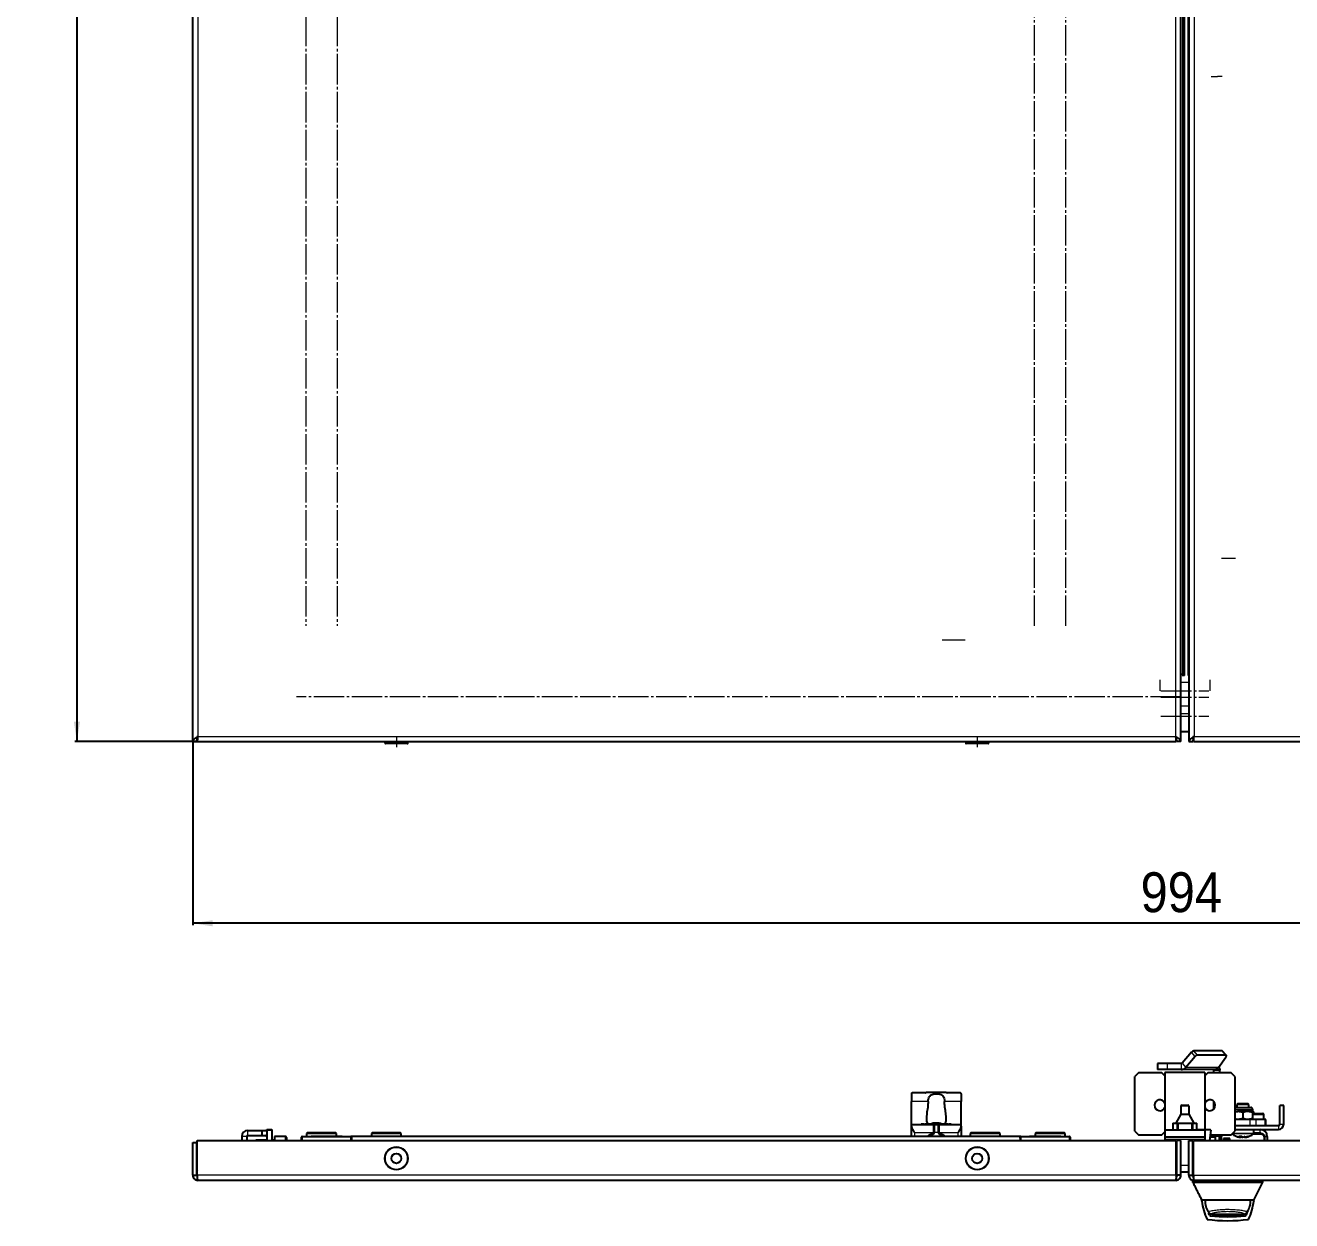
# Model space of a CAD drawing. Header units: millimetres. Extents: x -834 to 1639, y -465 to 1013.
# Drawn here: x 502 to 1136, y -465 to 134 of the extents above; entities that cross this region are included whole.
import ezdxf

# ---------------------------------------------------------------- set-up
doc = ezdxf.new("R2010")
doc.units = ezdxf.units.MM
doc.linetypes.add('SLD-Осевая', pattern=[19.05, 15.24, -1.27, 1.27, -1.27])
doc.linetypes.add('SLD-Сплошная', pattern=[0])
doc.layers.add('FORMAT', color=7, linetype='SLD-Сплошная')
doc.styles.add('SLDTEXTSTYLE0', font='GOTHICI.TTF', dxfattribs={"width": 0.913})
doc.styles.add('SLDTEXTSTYLE1', font='GOTHIC.TTF', dxfattribs={"width": 0.913})
doc.dimstyles.new('SLDDIMSTYLE0', dxfattribs={"dimtxt": 20, "dimasz": 10, "dimexe": 0, "dimexo": 0.0625, "dimgap": 5, "dimtad": 2, "dimdec": 1, "dimrnd": 1e-09, "dimzin": 12, "dimdsep": 46, "dimtxsty": 'SLDTEXTSTYLE0', "dimsah": 1, "dimcen": 0.09, "dimadec": 0, "dimazin": 3, "dimtfac": 1, "dimtofl": 0, "dimtmove": 0, "dimatfit": 3, "dimfxl": 0, "dimfrac": 2, "dimtolj": 1, "dimtzin": 12, "dimarcsym": 0})

# ---------------------------------------------------------------- blocks, each defined once
blk = doc.blocks.new('_D_1')
at = {"layer": 'FORMAT'}
for p, q in [((587.65, 729.85), (526.35, 729.85)), ((527.35, 729.85), (527.35, -225.15)), ((587.65, -225.15), (526.35, -225.15))]:
    blk.add_line(p, q, dxfattribs=at)
for points in [[(527.35, 729.85), (525.82, 719.85), (528.89, 719.85)], [(527.35, -225.15), (528.89, -215.15), (525.82, -215.15)]]:
    blk.add_solid(points, dxfattribs=at)
at = {"layer": 'FORMAT', "insert": (501.81, 230.19), "char_height": 20, "attachment_point": 1, "rotation": 90, "style": 'SLDTEXTSTYLE1'}
blk.add_mtext('955', dxfattribs=at)
blk = doc.blocks.new('_D_2')
at = {"layer": 'FORMAT'}
for p, q in [((585.36, -225.16), (585.36, -317.15)), ((1579.36, -225.16), (1579.36, -317.15)), ((1579.36, -316.15), (585.36, -316.15))]:
    blk.add_line(p, q, dxfattribs=at)
for points in [[(585.36, -316.15), (595.36, -317.69), (595.36, -314.61)], [(1579.36, -316.15), (1569.36, -314.61), (1569.36, -317.69)]]:
    blk.add_solid(points, dxfattribs=at)
at = {"layer": 'FORMAT', "insert": (1060.19, -290.6), "char_height": 20, "attachment_point": 1, "style": 'SLDTEXTSTYLE1'}
blk.add_mtext('994', dxfattribs=at)

msp = doc.modelspace()

# ---------------------------------------------------------------- linework, layer by layer
at = {"color": 7, "linetype": 'SLD-Сплошная', "lineweight": 25}
for p, q in [((585.36, -225.15), (585.36, 729.85)), ((1080.36, -225.15), (1080.36, 729.85)), ((1084.36, 729.85), (1084.36, -225.15)), ((1080.36, -187.35), (1080.49, -187.35)), ((1080.36, -191.35), (1080.9, -191.35)), ((1080.36, -220.15), (1084.36, -220.15)), ((585.36, -225.15), (587.36, -225.15)), ((587.66, -225.15), (587.66, -223.44)), ((587.66, -225.15), (1078.06, -225.15)), ((681.61, -225.15), (681.61, -225.9)), ((692.86, -226.15), (681.86, -226.15)), ((693.11, -225.9), (693.11, -225.15)), ((972.61, -225.15), (972.61, -225.9)), ((975.35, -226.15), (972.86, -226.15)), ((983.86, -226.15), (975.35, -226.15)), ((984.11, -225.9), (984.11, -225.15)), ((1078.06, -223.43), (1078.06, -225.15)), ((1080.36, -225.15), (1078.36, -225.15)), ((1084.36, -225.15), (1086.36, -225.15)), ((1086.66, -225.15), (1086.66, -223.44)), ((1086.66, -225.15), (1577.06, -225.15)), ((1100.96, -380.08), (1086.82, -380.08)), ((1103.08, -382.31), (1101.25, -380.18)), ((1068.64, -386.46), (1068.64, -389.46)), ((1073.64, -386.46), (1068.64, -386.46)), ((1080.58, -386.46), (1073.64, -386.46)), ((1085.71, -380.79), (1080.95, -386.29)), ((1087.55, -382.91), (1082.79, -388.41)), ((1102.8, -382.2), (1088.66, -382.2)), ((1099.25, -388.41), (1102.83, -383.29)), ((1059.36, -390.85), (1057.36, -392.85)), ((1057.36, -420.35), (1057.36, -392.85)), ((1059.36, -390.85), (1070.61, -390.85)), ((1073.64, -389.46), (1068.64, -389.46)), ((1072.36, -392.6), (1070.61, -390.85)), ((1092.36, -390.85), (1072.36, -390.85)), ((1072.36, -390.85), (1072.36, -419.85)), ((1080.58, -389.46), (1073.64, -389.46)), ((1097.11, -389.46), (1080.58, -389.46)), ((1092.36, -390.85), (1092.36, -419.45)), ((1094.11, -390.85), (1092.36, -392.6)), ((1094.11, -390.85), (1105.36, -390.85)), ((1099.86, -389.76), (1096.86, -389.76)), ((1096.86, -390.85), (1096.86, -389.76)), ((1099.86, -390.85), (1099.86, -389.76)), ((1107.36, -392.85), (1105.36, -390.85)), ((1107.36, -392.85), (1107.36, -420.35)), ((945.36, -401.61), (945.36, -405.45)), ((945.36, -416.95), (945.36, -405.45)), ((952.38, -401.05), (946.86, -401.05)), ((953.27, -401), (952.74, -401.01)), ((962.46, -400.95), (953.27, -400.95)), ((962.97, -401.01), (962.46, -400.99)), ((968.86, -401.05), (963.34, -401.05)), ((970.36, -401.61), (970.36, -405.45)), ((970.36, -416.95), (970.36, -405.45)), ((1096.86, -406.09), (1096.86, -405.46)), ((1080.35, -411.85), (1077.86, -416.35)), ((1080.35, -407.85), (1080.35, -411.85)), ((1080.35, -411.85), (1084.36, -411.85)), ((1080.85, -407.35), (1083.86, -407.35)), ((1084.36, -407.85), (1084.36, -411.85)), ((1084.36, -411.85), (1086.86, -416.35)), ((1096.86, -406.09), (1097.31, -406.09)), ((1096.86, -409.23), (1096.86, -406.09)), ((1107.39, -408.45), (1107.36, -408.45)), ((1107.36, -410.45), (1108.96, -410.45)), ((1107.39, -408.45), (1115.33, -408.45)), ((1108.86, -406.45), (1108.36, -406.95)), ((1108.36, -406.95), (1108.36, -408.45)), ((1114.1, -406.95), (1108.36, -406.95)), ((1108.86, -406.45), (1113.65, -406.45)), ((1111.5, -410.89), (1108.96, -410.45)), ((1113.96, -410.45), (1108.96, -410.45)), ((1111.5, -414), (1111.5, -410.89)), ((1113.65, -406.45), (1113.86, -406.45)), ((1114.36, -406.95), (1113.86, -406.45)), ((1116.43, -410.89), (1113.96, -410.45)), ((1116.36, -410.45), (1113.96, -410.45)), ((1114.36, -406.95), (1114.1, -406.95)), ((1114.36, -408.45), (1114.36, -406.95)), ((1116.36, -410.45), (1116.36, -409.48)), ((1116.36, -410.45), (1116.36, -410.45)), ((1117.11, -410.88), (1116.36, -410.45)), ((1116.43, -414), (1116.43, -410.89)), ((1116.43, -411.45), (1121.26, -411.45)), ((1117.13, -411.45), (1117.13, -410.89)), ((1121.86, -414.45), (1121.86, -412.05)), ((1129.86, -416.85), (1129.86, -407.45)), ((1131.86, -407.45), (1129.86, -407.45)), ((1131.86, -416.85), (1131.86, -407.45)), ((945.36, -417.82), (945.36, -416.95)), ((945.36, -416.95), (958.86, -416.95)), ((945.36, -422.95), (945.36, -417.82)), ((950.24, -416.85), (950.24, -416.95)), ((950.38, -416.85), (950.38, -416.95)), ((950.5, -416.85), (950.5, -416.95)), ((951.31, -416.85), (950.5, -416.85)), ((951.31, -416.85), (951.31, -416.95)), ((951.46, -416.85), (951.46, -416.95)), ((951.58, -416.85), (951.58, -416.95)), ((951.91, -416.85), (951.91, -416.95)), ((952.1, -416.85), (952.1, -416.95)), ((952.63, -416.85), (952.63, -416.95)), ((953.01, -412.73), (953.01, -415.32)), ((953.11, -416.85), (953.11, -416.95)), ((953.28, -416.85), (953.28, -416.95)), ((953.74, -416.85), (953.74, -416.95)), ((953.88, -416.85), (953.88, -416.95)), ((954, -416.85), (954, -416.95)), ((954.31, -416.85), (954.31, -416.95)), ((955.59, -416.85), (954.47, -416.85)), ((955.59, -416.85), (955.59, -416.95)), ((955.73, -416.85), (955.73, -416.95)), ((955.92, -416.85), (955.92, -416.95)), ((955.93, -416.85), (955.93, -416.95)), ((956.52, -416.85), (955.93, -416.85)), ((956.35, -416.44), (956.35, -416.39)), ((956.52, -416.85), (956.52, -416.95)), ((957.42, -416.85), (956.85, -416.85)), ((956.86, -420.95), (956.86, -416.95)), ((956.86, -416.95), (958.86, -416.95)), ((956.91, -416.35), (956.91, -416.32)), ((957.42, -416.85), (957.42, -416.95)), ((957.43, -416.85), (957.43, -416.95)), ((957.43, -416.85), (957.61, -416.85)), ((957.61, -416.85), (957.61, -416.85)), ((957.61, -416.85), (957.61, -416.95)), ((957.63, -416.85), (957.63, -416.95)), ((957.78, -416.85), (957.78, -416.95)), ((958.58, -416.85), (957.78, -416.85)), ((958.36, -416.62), (958.38, -416.32)), ((958.58, -416.62), (958.61, -416.39)), ((958.58, -416.85), (958.58, -416.95)), ((958.72, -416.85), (958.72, -416.95)), ((958.84, -416.85), (958.84, -416.95)), ((958.84, -416.88), (959.13, -416.87)), ((958.86, -416.95), (958.86, -420.95)), ((959.27, -416.85), (959.27, -416.95)), ((959.36, -416.95), (970.36, -416.95)), ((959.39, -416.85), (959.39, -416.95)), ((959.76, -416.85), (959.76, -416.95)), ((960.02, -416.85), (960.02, -416.95)), ((960.14, -416.85), (960.14, -416.95)), ((960.28, -416.85), (960.28, -416.95)), ((960.4, -416.85), (960.4, -416.95)), ((960.83, -416.85), (960.83, -416.95)), ((960.86, -416.85), (960.83, -416.85)), ((960.87, -416.85), (960.87, -416.95)), ((960.9, -416.85), (960.9, -416.95)), ((961.07, -416.85), (961.07, -416.95)), ((961.41, -416.85), (961.41, -416.95)), ((961.9, -416.85), (961.9, -416.95)), ((962.1, -416.85), (962.1, -416.95)), ((962.44, -416.85), (962.44, -416.95)), ((962.6, -416.85), (962.6, -416.95)), ((963.66, -416.85), (962.6, -416.85)), ((962.71, -415.32), (962.71, -412.73)), ((963.66, -416.85), (963.66, -416.95)), ((963.97, -416.85), (963.97, -416.95)), ((964.14, -416.85), (964.14, -416.95)), ((964.51, -416.85), (964.51, -416.95)), ((965.27, -416.85), (964.51, -416.85)), ((965.27, -416.85), (965.27, -416.95)), ((970.36, -417.82), (970.36, -416.95)), ((970.36, -417.82), (970.36, -422.95)), ((1076.36, -416.35), (1076.36, -419.85)), ((1076.36, -416.35), (1077.86, -416.35)), ((1077.86, -416.35), (1086.86, -416.35)), ((1078.86, -416.35), (1078.86, -419.85)), ((1085.86, -416.35), (1085.86, -419.85)), ((1086.86, -416.35), (1088.36, -416.35)), ((1088.36, -419.85), (1088.36, -416.35)), ((1115.05, -414.45), (1107.36, -414.45)), ((1107.36, -417.45), (1129.26, -417.45)), ((1111.5, -414), (1108.96, -414.45)), ((1116.43, -414), (1113.96, -414.45)), ((1118.13, -414.45), (1115.05, -414.45)), ((1116.36, -414.45), (1116.36, -414.45)), ((1122.59, -414.45), (1118.13, -414.45)), ((1122.86, -414.45), (1122.59, -414.45)), ((1122.86, -417.45), (1122.86, -414.45)), ((587.66, -442.35), (587.66, -424.95)), ((587.66, -424.95), (1078.06, -424.95)), ((609.91, -422.9), (609.91, -424.95)), ((612.41, -422.9), (612.41, -424.95)), ((612.91, -419.9), (619.91, -419.9)), ((612.91, -422.4), (619.91, -422.4)), ((616.96, -424.9), (616.91, -424.95)), ((622.41, -424.9), (616.96, -424.9)), ((616.96, -424.9), (616.96, -424.95)), ((619.91, -419.9), (619.91, -422.4)), ((619.91, -419.9), (621.91, -419.9)), ((619.91, -422.4), (621.91, -422.4)), ((622.41, -419.94), (621.91, -419.9)), ((622.41, -419.4), (624.91, -419.4)), ((622.41, -419.9), (622.41, -419.4)), ((622.41, -419.9), (622.41, -424.95)), ((624.91, -419.4), (624.91, -419.9)), ((624.91, -419.9), (624.91, -424.95)), ((626.16, -424.9), (624.91, -424.9)), ((631.81, -422.9), (626.41, -422.9)), ((626.41, -422.9), (626.41, -424.95)), ((632.41, -423.5), (632.41, -424.95)), ((639.86, -424.95), (639.86, -423.25)), ((640.16, -422.95), (664.56, -422.95)), ((642.86, -420.95), (642.36, -421.45)), ((642.36, -421.45), (642.36, -422.95)), ((657.36, -421.45), (642.36, -421.45)), ((642.86, -420.95), (656.86, -420.95)), ((644.72, -422.75), (644.72, -422.95)), ((648.53, -422.75), (648.53, -422.95)), ((648.53, -422.75), (649.33, -422.75)), ((649.33, -422.75), (649.33, -422.95)), ((649.33, -422.75), (651.2, -422.75)), ((650.66, -422.75), (650.66, -422.72)), ((651.2, -422.75), (651.2, -422.95)), ((651.2, -422.75), (652.25, -422.75)), ((652.25, -422.75), (652.25, -422.95)), ((652.25, -422.75), (653.65, -422.75)), ((653.82, -422.72), (653.82, -422.95)), ((653.91, -422.75), (653.91, -422.95)), ((653.91, -422.75), (655.26, -422.75)), ((655.26, -422.75), (655.26, -422.95)), ((655.26, -422.75), (657.25, -422.75)), ((657.36, -421.45), (656.86, -420.95)), ((657.25, -422.75), (657.25, -422.95)), ((657.25, -422.75), (660.21, -422.75)), ((657.36, -422.75), (657.36, -421.45)), ((660.21, -422.75), (660.21, -422.95)), ((999.86, -422.95), (664.86, -422.95)), ((664.86, -422.95), (664.86, -423.25)), ((664.86, -423.25), (664.86, -423.89)), ((664.86, -423.89), (664.86, -424.95)), ((675.36, -420.95), (674.86, -421.45)), ((674.86, -421.45), (674.86, -422.95)), ((689.86, -421.45), (674.86, -421.45)), ((675.36, -420.95), (689.36, -420.95)), ((689.86, -421.45), (689.36, -420.95)), ((689.86, -422.95), (689.86, -421.45)), ((956.86, -420.95), (956.86, -420.98)), ((958.86, -420.98), (958.86, -420.95)), ((975.36, -420.95), (974.86, -421.45)), ((974.86, -421.45), (974.86, -422.95)), ((989.86, -421.45), (974.86, -421.45)), ((975.36, -420.95), (989.36, -420.95)), ((989.86, -421.45), (989.36, -420.95)), ((989.86, -422.95), (989.86, -421.45)), ((999.86, -422.95), (999.86, -423.25)), ((999.86, -423.89), (999.86, -423.25)), ((999.86, -423.89), (999.86, -424.95)), ((1000.16, -422.95), (1024.56, -422.95)), ((1004.51, -422.75), (1004.51, -422.95)), ((1004.51, -422.75), (1004.86, -422.75)), ((1004.86, -422.75), (1004.86, -422.95)), ((1004.86, -422.75), (1005.11, -422.75)), ((1005.11, -422.75), (1005.11, -422.95)), ((1005.11, -422.75), (1005.22, -422.75)), ((1005.22, -422.75), (1005.22, -422.95)), ((1006.25, -422.75), (1006.25, -422.95)), ((1006.25, -422.75), (1006.92, -422.75)), ((1006.92, -422.75), (1006.92, -422.95)), ((1006.92, -422.75), (1007.26, -422.75)), ((1007.26, -422.75), (1007.26, -422.95)), ((1007.86, -420.95), (1007.36, -421.45)), ((1007.36, -421.45), (1007.36, -422.75)), ((1022.36, -421.45), (1007.36, -421.45)), ((1007.86, -420.95), (1021.86, -420.95)), ((1010.57, -422.95), (1010.57, -422.72)), ((1010.71, -422.75), (1011.49, -422.75)), ((1011.49, -422.75), (1011.49, -422.95)), ((1011.49, -422.75), (1012.28, -422.75)), ((1012.28, -422.75), (1012.28, -422.95)), ((1012.28, -422.75), (1012.77, -422.75)), ((1012.77, -422.75), (1012.77, -422.95)), ((1012.77, -422.75), (1014.16, -422.75)), ((1013.8, -422.72), (1013.8, -422.75)), ((1014.16, -422.75), (1014.16, -422.95)), ((1014.16, -422.75), (1015.21, -422.75)), ((1015.21, -422.75), (1015.21, -422.95)), ((1016.25, -422.75), (1016.25, -422.95)), ((1016.25, -422.75), (1018.22, -422.75)), ((1018.22, -422.75), (1018.22, -422.95)), ((1018.22, -422.75), (1020.21, -422.75)), ((1020.21, -422.75), (1020.21, -422.95)), ((1022.36, -421.45), (1021.86, -420.95)), ((1022.36, -422.95), (1022.36, -421.45)), ((1024.86, -423.25), (1024.86, -424.95)), ((1057.36, -420.35), (1059.36, -422.35)), ((1070.61, -422.35), (1059.36, -422.35)), ((1070.61, -422.35), (1072.36, -420.6)), ((1092.36, -419.85), (1072.36, -419.85)), ((1072.36, -419.85), (1072.36, -423.35)), ((1092.36, -423.35), (1072.36, -423.35)), ((1072.36, -423.35), (1072.36, -424.43)), ((1072.36, -424.43), (1072.36, -424.95)), ((1078.06, -442.35), (1078.06, -424.95)), ((1080.36, -424.95), (1078.36, -424.95)), ((1078.36, -442.35), (1078.36, -424.95)), ((1080.36, -442.35), (1080.36, -424.95)), ((1084.36, -442.35), (1084.36, -424.95)), ((1084.36, -424.95), (1086.36, -424.95)), ((1086.36, -442.35), (1086.36, -424.95)), ((1086.66, -442.35), (1086.66, -424.95)), ((1086.66, -424.95), (1577.06, -424.95)), ((1088.36, -419.45), (1094.99, -419.45)), ((1092.36, -419.85), (1092.36, -423.35)), ((1092.36, -423.35), (1092.36, -424.43)), ((1092.36, -424.43), (1092.36, -424.95)), ((1095.42, -419.88), (1094.69, -424.95)), ((1097.66, -423.35), (1094.92, -423.35)), ((1095.42, -419.88), (1094.99, -419.45)), ((1105.36, -422.35), (1095.07, -422.35)), ((1097.73, -422.35), (1097.66, -423.05)), ((1097.66, -424.95), (1097.66, -423.05)), ((1099.66, -424.95), (1099.66, -423.05)), ((1100.36, -423.35), (1099.66, -423.35)), ((1100.36, -423.35), (1100.36, -424.85)), ((1101.76, -423.9), (1101.76, -424.85)), ((1104.96, -423.9), (1101.76, -423.9)), ((1101.76, -424.65), (1104.96, -424.65)), ((1104.96, -424.85), (1104.96, -423.9)), ((1105.36, -422.35), (1107.36, -420.35)), ((1107.36, -419.45), (1129.26, -419.45)), ((1110.01, -423.3), (1110.01, -423.34)), ((1110.3, -422.89), (1110.3, -423.34)), ((1110.3, -423.34), (1110.3, -422.89)), ((1110.47, -423.34), (1110.3, -423.31)), ((1110.47, -422.89), (1110.47, -423.34)), ((1110.51, -423.34), (1110.51, -422.88)), ((1111.27, -423.26), (1111.27, -423.34)), ((1111.3, -423.28), (1111.3, -423.34)), ((1111.36, -423.31), (1111.3, -423.34)), ((1112.21, -423.34), (1112.21, -423.02)), ((1112.42, -423.34), (1112.42, -423.31)), ((1112.71, -423.25), (1112.71, -423.34)), ((1112.74, -423.24), (1112.74, -423.34)), ((1120.36, -421.35), (1116.82, -421.35)), ((1116.86, -421.45), (1116.86, -419.45)), ((1122.36, -424.95), (1122.36, -423.35)), ((1123.66, -423.05), (1123.66, -424.95)), ((585.36, -425.95), (587.36, -425.95)), ((585.36, -442.35), (585.36, -425.95)), ((587.36, -442.35), (587.36, -425.95)), ((585.36, -442.35), (587.36, -442.35)), ((1078.36, -440.85), (1078.06, -440.85)), ((1080.36, -442.35), (1078.36, -442.35)), ((1078.36, -442.52), (1078.36, -442.95)), ((1084.36, -440.85), (1080.36, -440.85)), ((1084.36, -442.35), (1086.36, -442.35)), ((1086.36, -442.95), (1086.36, -442.35)), ((1077.76, -444.95), (587.96, -444.95)), ((1086.36, -445.95), (1086.36, -444.95)), ((1086.96, -444.95), (1086.36, -444.95)), ((1576.76, -444.95), (1086.96, -444.95)), ((1115.86, -445.95), (1091.86, -445.95)), ((1116.86, -454.95), (1121.39, -445.89)), ((1121.36, -445.95), (1121.36, -444.95)), ((1093.26, -454.95), (1090.86, -454.95)), ((1090.9, -454.95), (1090.9, -455.15)), ((1114.46, -454.95), (1093.26, -454.95)), ((1116.86, -454.95), (1114.46, -454.95)), ((1116.82, -455.15), (1116.82, -454.95)), ((1098.03, -461.93), (1109.62, -461.93)), ((1098.03, -461.93), (1098.18, -461.93))]:
    msp.add_line(p, q, dxfattribs=at)
at = {"color": 7, "linetype": 'SLD-Сплошная', "lineweight": 18}
for p, q in [((587.96, 727.25), (587.96, -222.55)), ((1077.76, -222.55), (1077.76, 727.25)), ((1081.37, -192.28), (1081.37, 696.18)), ((1081.84, 696.2), (1081.84, -192.3)), ((1082.41, -191.96), (1082.41, 695.87)), ((1083.76, 695.87), (1083.76, -191.96)), ((1086.96, 173.51), (1086.96, -222.55)), ((1080.36, -195.33), (1084.36, -195.33)), ((1080.36, -199.66), (1084.36, -199.66)), ((1080.36, -202.88), (1084.36, -202.88)), ((1080.36, -207.21), (1084.36, -207.21)), ((1080.36, -210.98), (1084.36, -210.98)), ((1080.36, -212.42), (1084.36, -212.42)), ((587.96, -222.55), (1077.76, -222.55)), ((681.61, -225.9), (693.11, -225.9)), ((972.61, -225.9), (975.21, -225.9)), ((975.21, -225.9), (984.11, -225.9)), ((1086.96, -222.55), (1576.76, -222.55)), ((1088.66, -382.2), (1086.82, -380.08)), ((1102.8, -382.2), (1100.96, -380.08)), ((1073.64, -389.46), (1073.64, -386.46)), ((1080.58, -386.46), (1080.58, -389.46)), ((1080.95, -386.29), (1082.79, -388.41)), ((1087.55, -382.91), (1085.71, -380.79)), ((1099.25, -388.41), (1082.79, -388.41)), ((953.77, -405.45), (945.36, -405.45)), ((970.36, -405.45), (961.95, -405.45)), ((1084.36, -407.85), (1080.35, -407.85)), ((1107.36, -409.48), (1116.36, -409.48)), ((1121.86, -412.05), (1116.43, -412.05)), ((954.47, -416.85), (954.47, -416.95)), ((956.36, -420.95), (956.36, -416.95)), ((959.36, -416.95), (959.36, -420.95)), ((1078.36, -416.35), (1078.36, -419.85)), ((1086.36, -416.35), (1086.36, -419.85)), ((1115.05, -417.45), (1115.05, -414.45)), ((1118.13, -417.45), (1118.13, -414.45)), ((1122.59, -417.45), (1122.59, -414.45)), ((1129.26, -417.45), (1129.26, -419.45)), ((1129.86, -416.85), (1131.86, -416.85)), ((612.41, -422.9), (609.91, -422.9)), ((612.91, -422.4), (612.91, -419.9)), ((624.91, -419.9), (622.41, -419.9)), ((626.16, -424.95), (626.16, -424.9)), ((631.81, -424.95), (631.81, -422.9)), ((640.16, -423.25), (639.86, -423.25)), ((640.16, -422.95), (640.16, -423.25)), ((664.56, -423.25), (640.16, -423.25)), ((640.16, -423.25), (640.16, -424.95)), ((645.95, -422.75), (645.95, -422.95)), ((664.56, -422.95), (664.56, -423.25)), ((664.86, -423.25), (664.56, -423.25)), ((664.56, -424.95), (664.56, -423.25)), ((946.86, -420.95), (956.36, -420.95)), ((946.86, -420.95), (946.86, -422.95)), ((956, -421.46), (956.14, -421.94)), ((956.36, -420.98), (956.36, -420.95)), ((956.36, -420.95), (956.86, -420.95)), ((956.36, -420.98), (956.86, -420.98)), ((958.86, -420.95), (956.86, -420.95)), ((958.86, -420.95), (959.36, -420.95)), ((958.86, -420.98), (959.36, -420.98)), ((959.36, -420.95), (959.36, -420.98)), ((959.36, -420.95), (968.86, -420.95)), ((959.58, -421.94), (959.72, -421.46)), ((968.86, -422.95), (968.86, -420.95)), ((1000.16, -423.25), (999.86, -423.25)), ((1000.16, -423.25), (1000.16, -422.95)), ((1000.16, -423.25), (1000.16, -424.95)), ((1024.56, -423.25), (1000.16, -423.25)), ((1008.99, -422.75), (1008.99, -422.95)), ((1024.56, -422.95), (1024.56, -423.25)), ((1024.86, -423.25), (1024.56, -423.25)), ((1024.56, -424.95), (1024.56, -423.25)), ((1092.36, -424.43), (1072.36, -424.43)), ((1094.98, -422.95), (1097.66, -422.95)), ((1099.66, -423.05), (1097.66, -423.05)), ((1099.66, -422.95), (1100.44, -422.95)), ((1100.86, -424.95), (1100.86, -423.35)), ((1105.86, -421.85), (1106.55, -421.85)), ((1116.3, -421.65), (1106.06, -421.65)), ((1116.39, -421.45), (1106.26, -421.45)), ((1116.18, -421.85), (1120.36, -421.85)), ((1116.76, -421.65), (1116.3, -421.65)), ((1116.86, -421.45), (1116.39, -421.45)), ((1120.06, -421.45), (1120.06, -419.45)), ((1121.86, -423.35), (1121.86, -424.95)), ((1122.3, -423.05), (1123.66, -423.05)), ((1078.36, -437.59), (1078.06, -437.59)), ((1084.36, -437.59), (1080.36, -437.59)), ((1078.06, -442.35), (587.66, -442.35)), ((1086.66, -442.35), (1577.06, -442.35)), ((1091.86, -445.95), (1091.86, -444.95)), ((1115.86, -445.95), (1115.86, -444.95))]:
    msp.add_line(p, q, dxfattribs=at)
at = {"color": 7, "linetype": 'SLD-Сплошная', "lineweight": 25, "flags": 128}
for points in [[(1102.83, -383.29), (1102.97, -383.06), (1103.07, -382.85), (1103.14, -382.67), (1103.15, -382.51), (1103.13, -382.38), (1103.06, -382.28), (1102.95, -382.22), (1102.8, -382.2)], [(1112.71, -423.3), (1112.7, -423.3), (1112.42, -423.34)], [(587.66, -430.93), (587.5, -431.2), (587.36, -431.45)], [(587.36, -435.45), (587.53, -433.83), (587.66, -433.35)], [(587.66, -437.55), (587.53, -437.06), (587.36, -435.45)], [(587.36, -439.45), (587.5, -439.7), (587.66, -439.96)], [(1094.74, -462.38), (1094.38, -461.48), (1094.28, -461.21)], [(1113.55, -460.89), (1113.34, -461.48), (1112.98, -462.38)]]:
    msp.add_lwpolyline(points, dxfattribs=at)
at = {"color": 7, "linetype": 'SLD-Сплошная', "lineweight": 18, "flags": 128}
for points in [[(587.66, -431.52), (587.37, -432.11), (587.36, -432.13)], [(587.36, -438.76), (587.37, -438.78), (587.66, -439.37)]]:
    msp.add_lwpolyline(points, dxfattribs=at)
at = {"color": 7, "linetype": 'SLD-Сплошная', "lineweight": 25}
for centre, radius in [((687.36, -433.95), 5.75), ((978.36, -433.95), 5.75), ((687.36, -433.95), 2.5), ((978.36, -433.95), 2.5)]:
    msp.add_circle(centre, radius, dxfattribs=at)
at = {"color": 7, "linetype": 'SLD-Сплошная', "lineweight": 18}
for centre in [(687.36, -433.95), (978.36, -433.95)]:
    msp.add_circle(centre, 5.5, dxfattribs=at)
at = {"color": 7, "linetype": 'SLD-Сплошная', "lineweight": 25}
for centre, radius, start, end in [((681.86, -225.9), 0.25, 180, 270), ((692.86, -225.9), 0.25, 270, 0), ((972.86, -225.9), 0.25, 180, 270), ((983.86, -225.9), 0.25, 270, 0), ((1087.24, -381.96), 1.93, 102.48392, 142.40224), ((1101, -380.43), 0.349, 43.92833, 95.92878), ((1080.57, -385.97), 0.488, 270.87936, 320.24354), ((1089.08, -384.09), 1.93, 102.48392, 142.40224), ((1080.54, -386.54), 2.93, 270.87936, 320.24354), ((1069.86, -407.35), 2.75, 24.61998, 335.38002), ((1094.86, -407.35), 2.75, 204.61998, 155.38002), ((1080.85, -407.85), 0.5, 90, 180), ((1083.86, -407.85), 0.5, 0, 90), ((1115.33, -409.48), 1.03, 0, 90), ((1121.26, -412.05), 0.6, 0, 90), ((957.86, -424.25), 8, 100.36105, 108.44798), ((957.86, -424.2), 7.96, 100.89077, 108.04758), ((955.55, -417.25), 0.629, 75.56061, 104.43939), ((957.93, -422.66), 6.42, 102.43439, 110.29863), ((957.1, -420.1), 3.79, 92.89181, 101.41741), ((957.61, -423.86), 7.54, 92.0538, 98.08286), ((956.83, -416.84), 0.529, 72.04531, 81.62058), ((957.13, -420.67), 4.35, 79.33098, 87.2142), ((958.59, -420.67), 4.35, 92.7858, 100.66902), ((954.61, -417.37), 3.47, 12.23422, 16.46564), ((958.53, -423.88), 7.26, 85.75775, 94.24225), ((958.11, -423.87), 7.56, 85.34019, 87.94363), ((958.9, -416.91), 0.598, 99.01037, 119.47613), ((957.74, -418.57), 2.34, 55.39631, 68.27823), ((958.62, -420.1), 3.79, 78.58259, 87.10819), ((957.86, -424.25), 8, 70.1778, 79.63895), ((1129.26, -416.85), 2.6, 270, 360), ((1129.26, -416.85), 0.6, 270, 0), ((612.91, -422.9), 3, 90, 180), ((612.91, -422.9), 0.5, 90, 180), ((621.91, -422.9), 0.5, 0, 90), ((626.16, -424.65), 0.25, 270, 0), ((631.81, -423.5), 0.6, 0, 90), ((640.16, -423.25), 0.3, 90, 180), ((664.56, -423.25), 0.3, 0, 90), ((957.86, -427.95), 6.25, 106.01339, 126.8699), ((955.86, -420.98), 1, 286.01339, 0), ((959.86, -420.98), 1, 180, 253.98661), ((957.86, -427.95), 6.25, 53.1301, 73.98661), ((1000.16, -423.25), 0.3, 90, 180), ((1024.56, -423.25), 0.3, 0, 90), ((1101.26, -423.05), 1.6, 154.05552, 180), ((1111.36, -414.45), 9, 233.1301, 260.06184), ((1111.48, -414.72), 8.7, 247.04384, 262.19579), ((1111.07, -416.66), 6.77, 243.84337, 260.92447), ((1110.11, -415.82), 7.07, 264.24699, 275.75301), ((1111.13, -420.69), 2.78, 231.39719, 252.55931), ((1110.69, -418.56), 4.83, 261.51445, 261.84337), ((1110.51, -423.19), 0.261, 216.15143, 217.25209), ((1111.44, -414.5), 8.89, 263.76729, 264.01043), ((1112.03, -420.47), 2.97, 239.17887, 255.2323), ((1112.2, -421.73), 1.79, 219.07445, 243.97081), ((1110.63, -419.13), 4.26, 278.69652, 279.04651), ((1112.09, -419.13), 4.26, 260.95349, 261.30348), ((1110.61, -420.27), 3.19, 285.22643, 309.29893), ((1111.2, -422.21), 1.52, 311.59883, 339.64636), ((1111.28, -414.5), 8.89, 275.98957, 276.23271), ((1111.08, -416.34), 7.09, 279.44276, 293.2387), ((1112.03, -418.56), 4.83, 278.15663, 278.48555), ((1111.51, -415.3), 8.14, 278.72305, 291.64085), ((1111.36, -414.45), 9, 279.93816, 306.8699), ((1114.19, -421.5), 1.4, 257.05409, 282.94591), ((1116.61, -421.45), 0.25, 306.8699, 0), ((1120.06, -423.05), 3.6, 0, 90), ((1082.92, -455.15), 7.98, 358.26695, 359.99994), ((1117.75, -452.59), 27, 185.96099, 206.16954), ((1103.86, -454.95), 11.4, 180, 210.87421), ((1103.86, -454.95), 11.4, 329.05608, 0), ((1089.97, -452.59), 27, 333.83046, 354.03918), ((1124.8, -455.15), 7.98, 180, 181.7325), ((1095.2, -462.18), 0.5, 203.04365, 263.74905), ((1103.86, -383.15), 80, 263.74905, 276.25095), ((1112.52, -462.18), 0.5, 276.25095, 336.95635), ((1103.86, -383.15), 82, 262.75342, 277.24658)]:
    msp.add_arc(centre, radius, start, end, dxfattribs=at)
at = {"color": 7, "linetype": 'SLD-Сплошная', "lineweight": 18}
for centre, radius, start, end in [((957.86, -427.95), 6.75, 106.01339, 132.20545), ((955.86, -420.98), 0.5, 286.01339, 0), ((959.86, -420.98), 0.5, 180, 253.98661), ((957.86, -427.95), 6.75, 47.79455, 73.98661)]:
    msp.add_arc(centre, radius, start, end, dxfattribs=at)
at = {"color": 7, "linetype": 'SLD-Сплошная', "lineweight": 25}
for points, knots in [([(587.96, -222.55), (587.67, -222.73), (587.04, -223.13), (586.18, -223.76), (585.5, -224.44), (585.41, -224.9), (585.36, -225.15)], [0, 0, 0, 0, 0.211353, 0.466168, 0.72109, 1, 1, 1, 1]), ([(587.96, -222.55), (587.82, -222.93), (587.6, -223.55), (587.39, -224.41), (587.37, -224.9), (587.36, -225.15)], [0, 0, 0, 0, 0.4375, 0.7156903, 1, 1, 1, 1]), ([(1080.36, -225.15), (1080.33, -224.96), (1080.27, -224.56), (1079.74, -223.93), (1078.86, -223.25), (1078.14, -222.79), (1077.76, -222.55)], [0, 0, 0, 0, 0.213506, 0.468322, 0.723241, 1, 1, 1, 1]), ([(1078.36, -225.15), (1078.33, -224.77), (1078.29, -224.15), (1078.02, -223.28), (1077.85, -222.79), (1077.76, -222.55)], [0, 0, 0, 0, 0.4375, 0.71569, 1, 1, 1, 1]), ([(1086.96, -222.55), (1086.67, -222.73), (1086.04, -223.13), (1085.18, -223.76), (1084.5, -224.44), (1084.41, -224.9), (1084.36, -225.15)], [0, 0, 0, 0, 0.211353, 0.466168, 0.72109, 1, 1, 1, 1]), ([(1086.96, -222.55), (1086.82, -222.93), (1086.6, -223.55), (1086.39, -224.41), (1086.37, -224.9), (1086.36, -225.15)], [0, 0, 0, 0, 0.4375, 0.7156903, 1, 1, 1, 1]), ([(1099.4, -388.19), (1099.48, -388.29), (1099.81, -388.74), (1099.84, -389.32), (1099.86, -389.76)], [0, 0, 0, 0, 0.222729, 1, 1, 1, 1]), ([(946.86, -401.05), (946.69, -401.05), (946.36, -401.06), (945.91, -401.12), (945.57, -401.24), (945.39, -401.41), (945.37, -401.55), (945.36, -401.61)], [0, 0, 0, 0, 0.2129003, 0.4257071, 0.6406126, 0.8533821, 1, 1, 1, 1]), ([(952.38, -401.05), (952.48, -401.04), (952.61, -401.02), (952.72, -401.01), (952.74, -401.01)], [0, 0, 0, 0, 0.789403, 1, 1, 1, 1]), ([(953.77, -405.45), (953.71, -406.44), (953.6, -408.59), (953.09, -411.03), (953.03, -412.34), (953.01, -412.73)], [0, 0, 0, 0, 0.378823, 0.812228, 1, 1, 1, 1]), ([(953.77, -405.45), (953.79, -405.03), (953.83, -404.2), (954.19, -403.11), (954.84, -402.3), (955.77, -401.81), (956.92, -401.57), (958.24, -401.52), (959.59, -401.69), (960.72, -402.16), (961.45, -402.96), (961.83, -403.99), (961.94, -404.86), (961.95, -405.35), (961.95, -405.45)], [0, 0, 0, 0, 0.088505, 0.177138, 0.262858, 0.344694, 0.430485, 0.525193, 0.625645, 0.723911, 0.812494, 0.894483, 0.978997, 1, 1, 1, 1]), ([(962.71, -412.73), (962.63, -411.82), (962.45, -409.96), (961.99, -407.37), (961.96, -405.83), (961.95, -405.45)], [0, 0, 0, 0, 0.417668, 0.852903, 1, 1, 1, 1]), ([(962.97, -401.01), (962.99, -401.01), (963.1, -401.02), (963.23, -401.04), (963.34, -401.05)], [0, 0, 0, 0, 0.161974, 1, 1, 1, 1]), ([(970.36, -401.61), (970.34, -401.53), (970.31, -401.37), (970.08, -401.21), (969.72, -401.11), (969.29, -401.06), (968.99, -401.05), (968.86, -401.05)], [0, 0, 0, 0, 0.205683, 0.411346, 0.618649, 0.832339, 1, 1, 1, 1]), ([(1108.96, -410.45), (1108.9, -410.45), (1108.36, -410.45), (1107.83, -410.59), (1107.36, -410.72)], [0, 0, 0, 0, 0.1109, 1, 1, 1, 1]), ([(1113.96, -410.45), (1113.9, -410.45), (1113.07, -410.45), (1112.26, -410.68), (1111.5, -410.89)], [0, 0, 0, 0, 0.0702006, 1, 1, 1, 1]), ([(1116.36, -410.45), (1116.36, -410.45), (1116.39, -410.48), (1116.41, -410.72), (1116.43, -410.89)], [0, 0, 0, 0, 0.268634, 1, 1, 1, 1]), ([(1117.13, -410.89), (1117.01, -410.82), (1116.77, -410.68), (1116.52, -410.63), (1116.39, -410.61)], [0, 0, 0, 0, 0.494003, 1, 1, 1, 1]), ([(945.36, -417.82), (945.38, -417.99), (945.44, -418.42), (945.91, -419.37), (946.44, -420.26), (946.79, -420.83), (946.86, -420.94), (946.86, -420.95)], [0, 0, 0, 0, 0.19414, 0.485275, 0.898779, 0.996769, 1, 1, 1, 1]), ([(950.38, -416.85), (950.36, -416.85), (950.32, -416.85), (950.26, -416.85), (950.24, -416.85), (950.24, -416.85), (950.24, -416.85)], [0, 0, 0, 0, 0.280836, 0.55925, 0.779182, 1, 1, 1, 1]), ([(950.5, -416.85), (950.5, -416.85), (950.5, -416.85), (950.47, -416.85), (950.43, -416.85), (950.4, -416.85), (950.38, -416.85)], [0, 0, 0, 0, 0.280888, 0.559482, 0.77927, 1, 1, 1, 1]), ([(951.46, -416.85), (951.44, -416.85), (951.41, -416.85), (951.35, -416.85), (951.33, -416.85), (951.31, -416.85)], [0, 0, 0, 0, 0.280638, 0.560877, 1, 1, 1, 1]), ([(951.58, -416.85), (951.58, -416.85), (951.58, -416.85), (951.55, -416.85), (951.5, -416.85), (951.48, -416.85), (951.46, -416.85)], [0, 0, 0, 0, 0.280941, 0.559114, 0.779089, 1, 1, 1, 1]), ([(952.1, -416.85), (952.04, -416.85), (951.93, -416.85), (951.92, -416.85), (951.91, -416.85)], [0, 0, 0, 0, 0.559312, 1, 1, 1, 1]), ([(952.63, -416.85), (952.57, -416.85), (952.45, -416.85), (952.26, -416.85), (952.16, -416.85), (952.1, -416.85)], [0, 0, 0, 0, 0.280496, 0.560765, 1, 1, 1, 1]), ([(953.11, -416.85), (953.04, -416.85), (952.92, -416.85), (952.72, -416.85), (952.63, -416.85)], [0, 0, 0, 0, 0.560137, 1, 1, 1, 1]), ([(953.01, -415.32), (953.05, -415.59), (953.14, -416.13), (953.92, -416.59), (954.93, -416.8), (955.72, -416.83), (956.01, -416.85)], [0, 0, 0, 0, 0.2870041, 0.5750966, 0.8412216, 1, 1, 1, 1]), ([(953.28, -416.85), (953.27, -416.85), (953.26, -416.85), (953.16, -416.85), (953.11, -416.85)], [0, 0, 0, 0, 0.559914, 1, 1, 1, 1]), ([(953.88, -416.85), (953.86, -416.85), (953.82, -416.85), (953.76, -416.85), (953.74, -416.85), (953.74, -416.85), (953.74, -416.85)], [0, 0, 0, 0, 0.2807653, 0.5591779, 0.7791749, 1, 1, 1, 1]), ([(954, -416.85), (954, -416.85), (954, -416.85), (953.97, -416.85), (953.92, -416.85), (953.9, -416.85), (953.88, -416.85)], [0, 0, 0, 0, 0.280828, 0.559417, 0.779393, 1, 1, 1, 1]), ([(954.47, -416.85), (954.45, -416.85), (954.41, -416.85), (954.35, -416.85), (954.32, -416.85), (954.31, -416.85), (954.31, -416.85)], [0, 0, 0, 0, 0.280951, 0.559967, 0.779431, 1, 1, 1, 1]), ([(955.73, -416.85), (955.72, -416.85), (955.72, -416.85), (955.69, -416.85), (955.64, -416.85), (955.61, -416.85), (955.59, -416.85)], [0, 0, 0, 0, 0.280713, 0.558701, 0.779045, 1, 1, 1, 1]), ([(955.93, -416.85), (955.93, -416.85), (955.92, -416.85), (955.92, -416.85), (955.92, -416.85)], [0, 0, 0, 0, 0.560081, 1, 1, 1, 1]), ([(956.36, -416.95), (956.36, -416.95), (956.36, -416.95), (956.37, -416.95), (956.38, -416.95), (956.42, -416.95), (956.54, -416.95), (956.76, -416.95), (956.82, -416.95), (956.86, -416.95)], [0, 0, 0, 0, 0.00167, 0.003889, 0.009531, 0.034361, 0.132751, 0.526214, 1, 1, 1, 1]), ([(956.7, -416.85), (956.68, -416.85), (956.63, -416.85), (956.56, -416.85), (956.54, -416.85), (956.52, -416.85)], [0, 0, 0, 0, 0.281226, 0.561522, 1, 1, 1, 1]), ([(957.43, -416.85), (957.43, -416.85), (957.43, -416.85), (957.42, -416.85), (957.42, -416.85)], [0, 0, 0, 0, 0.559504, 1, 1, 1, 1]), ([(957.78, -416.85), (957.76, -416.85), (957.72, -416.85), (957.66, -416.85), (957.63, -416.85), (957.63, -416.85), (957.63, -416.85)], [0, 0, 0, 0, 0.280855, 0.559718, 0.779518, 1, 1, 1, 1]), ([(958.72, -416.85), (958.7, -416.85), (958.66, -416.85), (958.61, -416.85), (958.58, -416.85), (958.58, -416.85), (958.58, -416.85)], [0, 0, 0, 0, 0.280813, 0.559099, 0.77917, 1, 1, 1, 1]), ([(958.84, -416.85), (958.84, -416.85), (958.84, -416.85), (958.81, -416.85), (958.77, -416.85), (958.74, -416.85), (958.72, -416.85)], [0, 0, 0, 0, 0.280912, 0.559405, 0.779108, 1, 1, 1, 1]), ([(958.86, -416.95), (958.9, -416.95), (958.98, -416.95), (959.23, -416.95), (959.36, -416.95), (959.36, -416.95)], [0, 0, 0, 0, 0.475461, 0.994056, 1, 1, 1, 1]), ([(959.27, -416.85), (959.25, -416.85), (959.21, -416.85), (959.16, -416.85), (959.13, -416.85), (959.13, -416.85), (959.13, -416.85)], [0, 0, 0, 0, 0.280888, 0.559023, 0.779155, 1, 1, 1, 1]), ([(959.39, -416.85), (959.39, -416.85), (959.39, -416.85), (959.36, -416.85), (959.32, -416.85), (959.29, -416.85), (959.27, -416.85)], [0, 0, 0, 0, 0.2809, 0.559498, 0.779148, 1, 1, 1, 1]), ([(959.76, -416.85), (959.71, -416.85), (959.6, -416.85), (959.46, -416.85), (959.4, -416.85), (959.4, -416.85), (959.39, -416.85)], [0, 0, 0, 0, 0.280935, 0.559487, 0.779245, 1, 1, 1, 1]), ([(960.02, -416.85), (959.97, -416.85), (959.9, -416.85), (959.8, -416.85), (959.76, -416.85)], [0, 0, 0, 0, 0.559441, 1, 1, 1, 1]), ([(959.86, -416.84), (960.3, -416.81), (961.21, -416.74), (962.15, -416.44), (962.64, -415.95), (962.69, -415.51), (962.71, -415.32)], [0, 0, 0, 0, 0.255921, 0.530677, 0.799973, 1, 1, 1, 1]), ([(960.14, -416.85), (960.13, -416.85), (960.12, -416.85), (960.05, -416.85), (960.02, -416.85)], [0, 0, 0, 0, 0.5603128, 1, 1, 1, 1]), ([(960.28, -416.85), (960.26, -416.85), (960.22, -416.85), (960.16, -416.85), (960.14, -416.85), (960.14, -416.85), (960.14, -416.85)], [0, 0, 0, 0, 0.2809103, 0.559174, 0.7791663, 1, 1, 1, 1]), ([(960.4, -416.85), (960.4, -416.85), (960.4, -416.85), (960.37, -416.85), (960.33, -416.85), (960.3, -416.85), (960.28, -416.85)], [0, 0, 0, 0, 0.280849, 0.55949, 0.779158, 1, 1, 1, 1]), ([(960.9, -416.85), (960.89, -416.85), (960.87, -416.85), (960.87, -416.85), (960.87, -416.85)], [0, 0, 0, 0, 0.560691, 1, 1, 1, 1]), ([(961.07, -416.85), (961.03, -416.85), (960.96, -416.85), (960.92, -416.85), (960.9, -416.85)], [0, 0, 0, 0, 0.559542, 1, 1, 1, 1]), ([(961.41, -416.85), (961.35, -416.85), (961.22, -416.85), (961.11, -416.85), (961.07, -416.85)], [0, 0, 0, 0, 0.560514, 1, 1, 1, 1]), ([(961.9, -416.85), (961.83, -416.85), (961.69, -416.85), (961.5, -416.85), (961.41, -416.85)], [0, 0, 0, 0, 0.5592171, 1, 1, 1, 1]), ([(962.1, -416.85), (962.1, -416.85), (962.08, -416.85), (961.96, -416.85), (961.9, -416.85)], [0, 0, 0, 0, 0.56034, 1, 1, 1, 1]), ([(962.6, -416.85), (962.58, -416.85), (962.53, -416.85), (962.48, -416.85), (962.45, -416.85), (962.45, -416.85), (962.44, -416.85)], [0, 0, 0, 0, 0.280872, 0.559701, 0.779382, 1, 1, 1, 1]), ([(964.14, -416.85), (964.08, -416.85), (963.99, -416.85), (963.98, -416.85), (963.97, -416.85)], [0, 0, 0, 0, 0.558947, 1, 1, 1, 1]), ([(964.51, -416.85), (964.43, -416.85), (964.3, -416.85), (964.19, -416.85), (964.14, -416.85)], [0, 0, 0, 0, 0.559747, 1, 1, 1, 1]), ([(968.86, -420.95), (968.86, -420.94), (968.93, -420.83), (969.28, -420.26), (969.81, -419.37), (970.28, -418.42), (970.34, -417.99), (970.36, -417.82)], [0, 0, 0, 0, 0.003231, 0.101221, 0.514725, 0.80586, 1, 1, 1, 1]), ([(1108.96, -414.45), (1108.9, -414.45), (1108.36, -414.44), (1107.83, -414.3), (1107.36, -414.17)], [0, 0, 0, 0, 0.1109, 1, 1, 1, 1]), ([(1113.96, -414.45), (1113.9, -414.45), (1113.07, -414.44), (1112.26, -414.21), (1111.5, -414)], [0, 0, 0, 0, 0.070201, 1, 1, 1, 1]), ([(1116.36, -414.45), (1116.36, -414.44), (1116.39, -414.41), (1116.41, -414.17), (1116.43, -414)], [0, 0, 0, 0, 0.268634, 1, 1, 1, 1]), ([(644.72, -422.75), (644.9, -422.75), (645.24, -422.75), (645.73, -422.75), (645.95, -422.75)], [0, 0, 0, 0, 0.5368, 1, 1, 1, 1]), ([(645.95, -422.75), (646.33, -422.75), (647.02, -422.75), (647.88, -422.75), (648.33, -422.75), (648.35, -422.75)], [0, 0, 0, 0, 0.522437, 0.975649, 1, 1, 1, 1]), ([(1005.22, -422.75), (1005.36, -422.75), (1005.63, -422.75), (1006.05, -422.75), (1006.25, -422.75)], [0, 0, 0, 0, 0.547643, 1, 1, 1, 1]), ([(1007.26, -422.75), (1007.59, -422.75), (1008.22, -422.75), (1008.75, -422.75), (1008.99, -422.75)], [0, 0, 0, 0, 0.5368, 1, 1, 1, 1]), ([(1008.99, -422.75), (1009.31, -422.75), (1009.92, -422.75), (1010.49, -422.75), (1010.52, -422.75), (1010.53, -422.75)], [0, 0, 0, 0, 0.415678, 0.776277, 1, 1, 1, 1]), ([(1015.38, -422.75), (1015.42, -422.75), (1015.71, -422.75), (1016, -422.75), (1016.25, -422.75)], [0, 0, 0, 0, 0.139508, 1, 1, 1, 1]), ([(1100.36, -423.35), (1100.38, -423.08), (1100.4, -422.71), (1100.61, -422.42), (1100.67, -422.35)], [0, 0, 0, 0, 0.734422, 1, 1, 1, 1]), ([(587.36, -442.35), (587.39, -442.52), (587.43, -442.75), (587.64, -442.82), (587.7, -442.84)], [0, 0, 0, 0, 0.724564, 1, 1, 1, 1]), ([(1084.36, -442.35), (1084.39, -442.64), (1084.45, -443.27), (1084.98, -444.13), (1085.86, -444.81), (1086.58, -444.9), (1086.96, -444.95)], [0, 0, 0, 0, 0.213506, 0.468322, 0.723241, 1, 1, 1, 1]), ([(1086.36, -442.35), (1086.39, -442.48), (1086.43, -442.71), (1086.7, -442.91), (1086.87, -442.93), (1086.96, -442.95)], [0, 0, 0, 0, 0.4375, 0.71569, 1, 1, 1, 1]), ([(1086.33, -445.89), (1086.72, -446.66), (1087.52, -448.27), (1088.65, -450.52), (1089.78, -452.79), (1090.49, -454.21), (1090.86, -454.95)], [0, 0, 0, 0, 0.2163272, 0.4539552, 0.7147448, 1, 1, 1, 1]), ([(1091.86, -445.95), (1091.24, -445.95), (1090, -445.95), (1088.36, -445.95), (1087.11, -445.95), (1086.45, -445.95), (1086.39, -445.95), (1086.36, -445.95)], [0, 0, 0, 0, 0.214694, 0.429388, 0.644082, 0.858775, 1, 1, 1, 1]), ([(1121.36, -445.95), (1121.3, -445.95), (1121.18, -445.95), (1120.23, -445.95), (1118.83, -445.95), (1117.29, -445.95), (1116.26, -445.95), (1115.86, -445.95)], [0, 0, 0, 0, 0.21469, 0.42938, 0.644073, 0.858767, 1, 1, 1, 1]), ([(1094.1, -460.82), (1094.22, -460.98), (1094.45, -461.29), (1094.89, -461.57), (1095.3, -461.74), (1095.69, -461.82), (1096.2, -461.89), (1096.95, -461.93), (1097.67, -461.93), (1098.13, -461.93), (1098.18, -461.93)], [0, 0, 0, 0, 0.086907, 0.170444, 0.253995, 0.352832, 0.493755, 0.750586, 0.975401, 1, 1, 1, 1]), ([(1096.11, -462.16), (1096.19, -462.13), (1096.36, -462.08), (1097.69, -462.09), (1099.65, -462.15), (1102.1, -462.2), (1104.74, -462.21), (1107.29, -462.17), (1109.45, -462.11), (1110.98, -462.08), (1111.71, -462.12), (1111.56, -462.25), (1110.54, -462.45), (1108.78, -462.67), (1106.45, -462.84), (1103.83, -462.9), (1101.24, -462.84), (1098.93, -462.67), (1097.18, -462.45), (1096.24, -462.27), (1096.15, -462.19), (1096.11, -462.16)], [0, 0, 0, 0, 0.053435, 0.106868, 0.160358, 0.213991, 0.267619, 0.321181, 0.374779, 0.42843, 0.481983, 0.5354, 0.588925, 0.642773, 0.696736, 0.750367, 0.803567, 0.856759, 0.910369, 0.964326, 1, 1, 1, 1]), ([(1108.46, -461.92), (1108.66, -461.93), (1109.31, -461.93), (1110.24, -461.93), (1111.22, -461.91), (1111.85, -461.86), (1112.4, -461.75), (1112.87, -461.55), (1113.33, -461.24), (1113.53, -460.93), (1113.62, -460.79)], [0, 0, 0, 0, 0.083733, 0.271555, 0.468927, 0.681743, 0.781788, 0.862953, 0.941144, 1, 1, 1, 1])]:
    msp.add_open_spline(points, degree=3, knots=knots, dxfattribs=at)
for points in [[(587.66, -225.15), (587.68, -225.11), (587.73, -225.03), (587.81, -224.43), (587.88, -223.57), (587.93, -222.89), (587.96, -222.55)], [(1077.76, -222.55), (1077.78, -222.89), (1077.83, -223.57), (1077.91, -224.43), (1077.98, -225.03), (1078.03, -225.11), (1078.06, -225.15)], [(1086.66, -225.15), (1086.68, -225.11), (1086.73, -225.03), (1086.81, -224.43), (1086.88, -223.57), (1086.93, -222.89), (1086.96, -222.55)], [(1096.56, -389.46), (1096.64, -389.48), (1096.8, -389.52), (1096.84, -389.68), (1096.86, -389.76)], [(1099.25, -388.41), (1099.11, -388.56), (1098.81, -388.88), (1098.28, -389.21), (1097.7, -389.42), (1097.3, -389.45), (1097.11, -389.46)], [(1120.36, -421.35), (1120.62, -421.38), (1121.15, -421.44), (1121.81, -421.9), (1122.27, -422.56), (1122.33, -423.08), (1122.36, -423.35)], [(585.36, -442.35), (585.4, -442.69), (585.48, -443.37), (586.08, -444.23), (586.94, -444.83), (587.62, -444.91), (587.96, -444.95)], [(587.96, -444.95), (587.93, -444.91), (587.88, -444.83), (587.81, -444.23), (587.73, -443.37), (587.68, -442.69), (587.66, -442.35)], [(1077.76, -442.95), (1077.92, -442.91), (1078.25, -442.83), (1078.32, -442.51), (1078.36, -442.35)], [(1077.76, -444.95), (1078.1, -444.91), (1078.78, -444.83), (1079.64, -444.23), (1080.24, -443.37), (1080.32, -442.69), (1080.36, -442.35)], [(1078.06, -442.35), (1078.03, -442.69), (1077.98, -443.37), (1077.91, -444.23), (1077.83, -444.83), (1077.78, -444.91), (1077.76, -444.95)], [(1086.96, -444.95), (1086.93, -444.91), (1086.88, -444.83), (1086.81, -444.23), (1086.73, -443.37), (1086.68, -442.69), (1086.66, -442.35)]]:
    msp.add_open_spline(points, degree=3, dxfattribs=at)
at = {"color": 7, "linetype": 'SLD-Сплошная', "lineweight": 18}
for points in [[(1100.86, -423.35), (1100.79, -423.35), (1100.66, -423.35), (1100.5, -423.35), (1100.38, -423.35), (1100.37, -423.35), (1100.36, -423.35)], [(1120.36, -421.85), (1120.36, -421.78), (1120.36, -421.65), (1120.36, -421.48), (1120.36, -421.37), (1120.36, -421.35), (1120.36, -421.35)], [(1120.36, -421.85), (1120.56, -421.87), (1120.95, -421.91), (1121.44, -422.26), (1121.79, -422.76), (1121.84, -423.15), (1121.86, -423.35)], [(1121.86, -423.35), (1121.92, -423.35), (1122.06, -423.35), (1122.22, -423.35), (1122.34, -423.35), (1122.35, -423.35), (1122.36, -423.35)]]:
    msp.add_open_spline(points, degree=3, dxfattribs=at)
for points, knots in [([(1100.86, -423.35), (1100.88, -423.15), (1100.91, -422.77), (1101.15, -422.48), (1101.26, -422.35)], [0, 0, 0, 0, 0.533234, 1, 1, 1, 1]), ([(1094.17, -460.76), (1094.15, -460.7), (1094.11, -460.55), (1095.4, -460.19), (1097.67, -459.81), (1100.35, -459.55), (1103.21, -459.44), (1106.12, -459.47), (1109.13, -459.7), (1111.6, -460.05), (1113.17, -460.42), (1113.84, -460.68), (1113.61, -460.75), (1113.58, -460.76)], [0, 0, 0, 0, 0.080358, 0.189165, 0.296875, 0.401927, 0.469214, 0.569403, 0.669558, 0.770526, 0.874295, 0.980961, 1, 1, 1, 1]), ([(1109.62, -461.93), (1109.81, -461.93), (1110.74, -461.94), (1111.64, -461.89), (1112.11, -461.73), (1111.59, -461.45), (1110.24, -461.13), (1108.21, -460.84), (1105.73, -460.65), (1103.32, -460.62), (1100.96, -460.71), (1098.75, -460.93), (1096.86, -461.26), (1095.79, -461.58), (1095.69, -461.81), (1096.42, -461.92), (1097.52, -461.93), (1098.03, -461.93)], [0, 0, 0, 0, 0.019237, 0.094456, 0.169947, 0.244138, 0.315947, 0.385269, 0.453516, 0.521522, 0.567246, 0.638978, 0.71315, 0.788639, 0.863863, 0.937348, 1, 1, 1, 1])]:
    msp.add_open_spline(points, degree=3, knots=knots, dxfattribs=at)
at = {"layer": 'FORMAT', "linetype": 'SLD-Осевая', "lineweight": 18}
for p, q in [((642.06, 671.85), (642.06, -167.15)), ((657.66, 671.85), (657.66, -167.15)), ((1007.06, -167.15), (1007.06, 671.85)), ((1022.66, -167.15), (1022.66, 671.85)), ((1095.46, 108.05), (1098.66, 108.05)), ((1101.01, 108.05), (1098.66, 108.05)), ((1107.66, -133.45), (1100.66, -133.45)), ((960.71, -174.1), (972.36, -174.1)), ((1069.86, -194.15), (1069.86, -199.65)), ((1094.86, -194.15), (1094.86, -199.65)), ((1080.36, -202.65), (637.36, -202.65)), ((1070.36, -199.66), (1094.36, -199.66)), ((1070.36, -202.88), (1094.36, -202.88)), ((1070.36, -212.42), (1094.36, -212.42)), ((687.36, -223.15), (687.36, -227.9)), ((978.36, -223.15), (978.36, -227.9))]:
    msp.add_line(p, q, dxfattribs=at)

# ---------------------------------------------------------------- dimensions: what is measured, and where the dimension line sits
at = {"layer": 'FORMAT'}
dim = msp.add_linear_dim(base=(527.35, -225.15), p1=(587.66, 729.85), p2=(587.66, -225.15), angle=90, dimstyle='SLDDIMSTYLE0', dxfattribs=at)
dim.commit()
dim.dimension.update_dxf_attribs({"geometry": '_D_1', "text_midpoint": (527.35, 252.35), "dimtype": 160})
dim = msp.add_linear_dim(base=(585.36, -316.15), p1=(1579.36, -225.15), p2=(585.36, -225.15), dimstyle='SLDDIMSTYLE0', dxfattribs=at)
dim.commit()
dim.dimension.update_dxf_attribs({"geometry": '_D_2', "text_midpoint": (1082.36, -316.15), "dimtype": 160})

doc.saveas('drawing.dxf')
